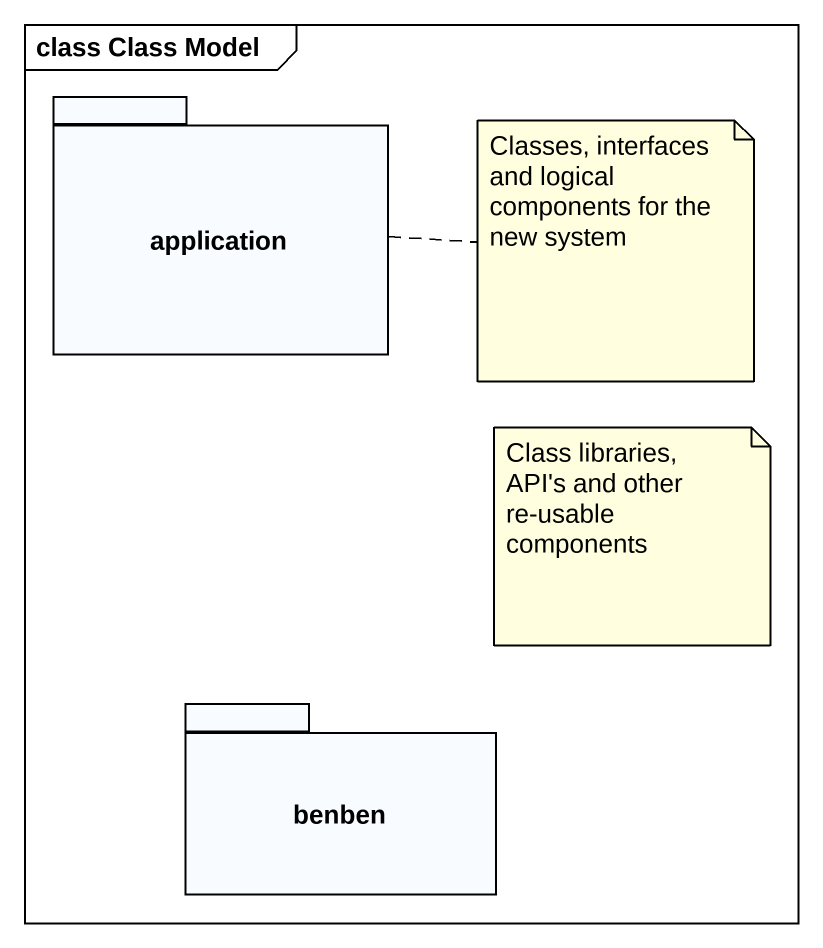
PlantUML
@startuml
mainframe class Class Model
package application {
}
package benben {
}
note right of application : Classes, interfaces and logical components for the new system
note as N2
  Class libraries, API's and other re-usable components
end note
@enduml
